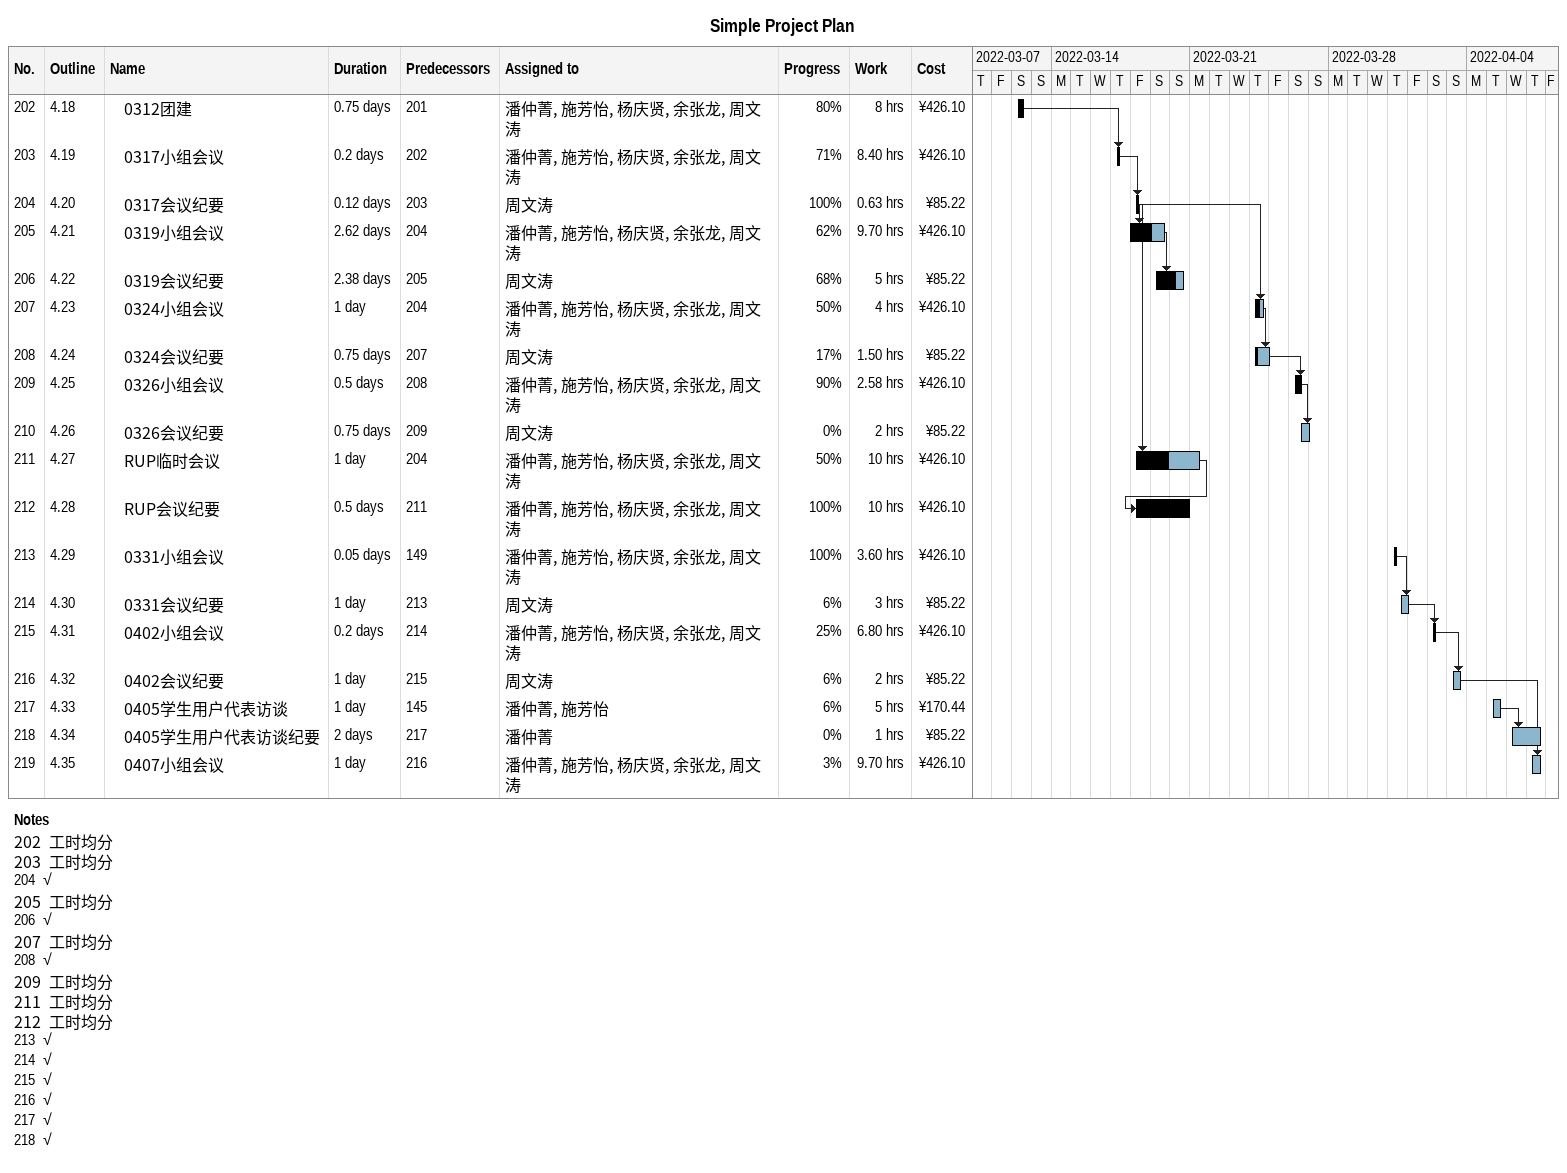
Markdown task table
Simple Project Plan

| ID | WBS | Task | Duration | Start | Finish | Predecessors | Resources | % complete | Work (h) | Cost (¥) |
|---|---|---|---|---|---|---|---|---|---|---|
| 202 | 4.18 | 0312团建 | 0.75d | 2022-03-12 | 2022-03-12 | 201 | 潘仲菁, 施芳怡, 杨庆贤, 余张龙, 周文涛 | 80 | 8 | 426.10 |
| 203 | 4.19 | 0317小组会议 | 0.2d | 2022-03-17 | 2022-03-17 | 202 | 潘仲菁, 施芳怡, 杨庆贤, 余张龙, 周文涛 | 71 | 8.40 | 426.10 |
| 204 | 4.20 | 0317会议纪要 | 0.12d | 2022-03-18 | 2022-03-18 | 203 | 周文涛 | 100 | 0.63 | 85.22 |
| 205 | 4.21 | 0319小组会议 | 2.62d | 2022-03-18 | 2022-03-19 | 204 | 潘仲菁, 施芳怡, 杨庆贤, 余张龙, 周文涛 | 62 | 9.70 | 426.10 |
| 206 | 4.22 | 0319会议纪要 | 2.38d | 2022-03-19 | 2022-03-20 | 205 | 周文涛 | 68 | 5 | 85.22 |
| 207 | 4.23 | 0324小组会议 | 1d | 2022-03-24 | 2022-03-24 | 204 | 潘仲菁, 施芳怡, 杨庆贤, 余张龙, 周文涛 | 50 | 4 | 426.10 |
| 208 | 4.24 | 0324会议纪要 | 0.75d | 2022-03-24 | 2022-03-25 | 207 | 周文涛 | 17 | 1.50 | 85.22 |
| 209 | 4.25 | 0326小组会议 | 0.5d | 2022-03-26 | 2022-03-26 | 208 | 潘仲菁, 施芳怡, 杨庆贤, 余张龙, 周文涛 | 90 | 2.58 | 426.10 |
| 210 | 4.26 | 0326会议纪要 | 0.75d | 2022-03-26 | 2022-03-27 | 209 | 周文涛 | 0 | 2 | 85.22 |
| 211 | 4.27 | RUP临时会议 | 1d | 2022-03-18 | 2022-03-21 | 204 | 潘仲菁, 施芳怡, 杨庆贤, 余张龙, 周文涛 | 50 | 10 | 426.10 |
| 212 | 4.28 | RUP会议纪要 | 0.5d | 2022-03-18 | 2022-03-21 | 211 | 潘仲菁, 施芳怡, 杨庆贤, 余张龙, 周文涛 | 100 | 10 | 426.10 |
| 213 | 4.29 | 0331小组会议 | 0.05d | 2022-03-31 | 2022-03-31 | 149 | 潘仲菁, 施芳怡, 杨庆贤, 余张龙, 周文涛 | 100 | 3.60 | 426.10 |
| 214 | 4.30 | 0331会议纪要 | 1d | 2022-03-31 | 2022-04-01 | 213 | 周文涛 | 6 | 3 | 85.22 |
| 215 | 4.31 | 0402小组会议 | 0.2d | 2022-04-02 | 2022-04-02 | 214 | 潘仲菁, 施芳怡, 杨庆贤, 余张龙, 周文涛 | 25 | 6.80 | 426.10 |
| 216 | 4.32 | 0402会议纪要 | 1d | 2022-04-03 | 2022-04-03 | 215 | 周文涛 | 6 | 2 | 85.22 |
| 217 | 4.33 | 0405学生用户代表访谈 | 1d | 2022-04-05 | 2022-04-05 | 145 | 潘仲菁, 施芳怡 | 6 | 5 | 170.44 |
| 218 | 4.34 | 0405学生用户代表访谈纪要 | 2d | 2022-04-06 | 2022-04-07 | 217 | 潘仲菁 | 0 | 1 | 85.22 |
| 219 | 4.35 | 0407小组会议 | 1d | 2022-04-07 | 2022-04-07 | 216 | 潘仲菁, 施芳怡, 杨庆贤, 余张龙, 周文涛 | 3 | 9.70 | 426.10 |

Notes
- 202: 工时均分
- 203: 工时均分
- 204: √
- 205: 工时均分
- 206: √
- 207: 工时均分
- 208: √
- 209: 工时均分
- 211: 工时均分
- 212: 工时均分
- 213: √
- 214: √
- 215: √
- 216: √
- 217: √
- 218: √
